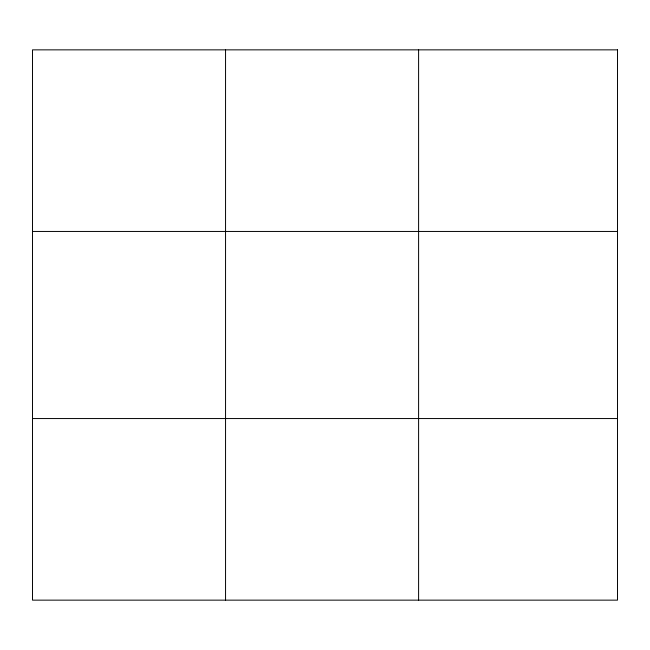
<?xml version="1.0" encoding="UTF-8"?>
<svg xmlns="http://www.w3.org/2000/svg" width="650" height="650" viewBox="0 0 650 650"><rect width="100%" height="100%" fill="white"/><g stroke="black" fill="none" stroke-linecap="round" stroke-linejoin="round"><path stroke-width="0.97" d="M225.55 49.855L225.55 600.145M418.6 49.855L418.6 600.145M32.5 231.449L617.5 231.449M32.5 418.551L617.5 418.551M617.5 49.855L617.5 600.145L32.5 600.145L32.5 49.855L617.5 49.855"/></g></svg>
